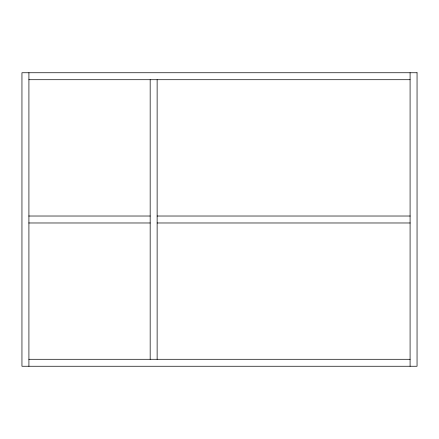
<?xml version="1.0" encoding="UTF-8"?>
<svg xmlns="http://www.w3.org/2000/svg" width="439" height="439" viewBox="0 0 439 439"><rect width="100%" height="100%" fill="white"/><g stroke="black" fill="none" stroke-linecap="round" stroke-linejoin="round"><path stroke-width="0.66" d="M28.914 79.711L410.086 79.711M28.809 216.021L150.171 216.021M157.129 216.021L410.191 216.021M28.809 222.979L150.171 222.979M157.129 222.979L410.191 222.979M28.914 359.289L410.086 359.289M410.086 72.748L410.086 366.252M157.129 79.711L157.129 359.289M150.171 79.711L150.171 359.289M28.914 72.748L28.914 366.252M417.05 72.748L21.95 72.748L21.95 366.252L417.05 366.252L417.05 72.748"/></g></svg>
